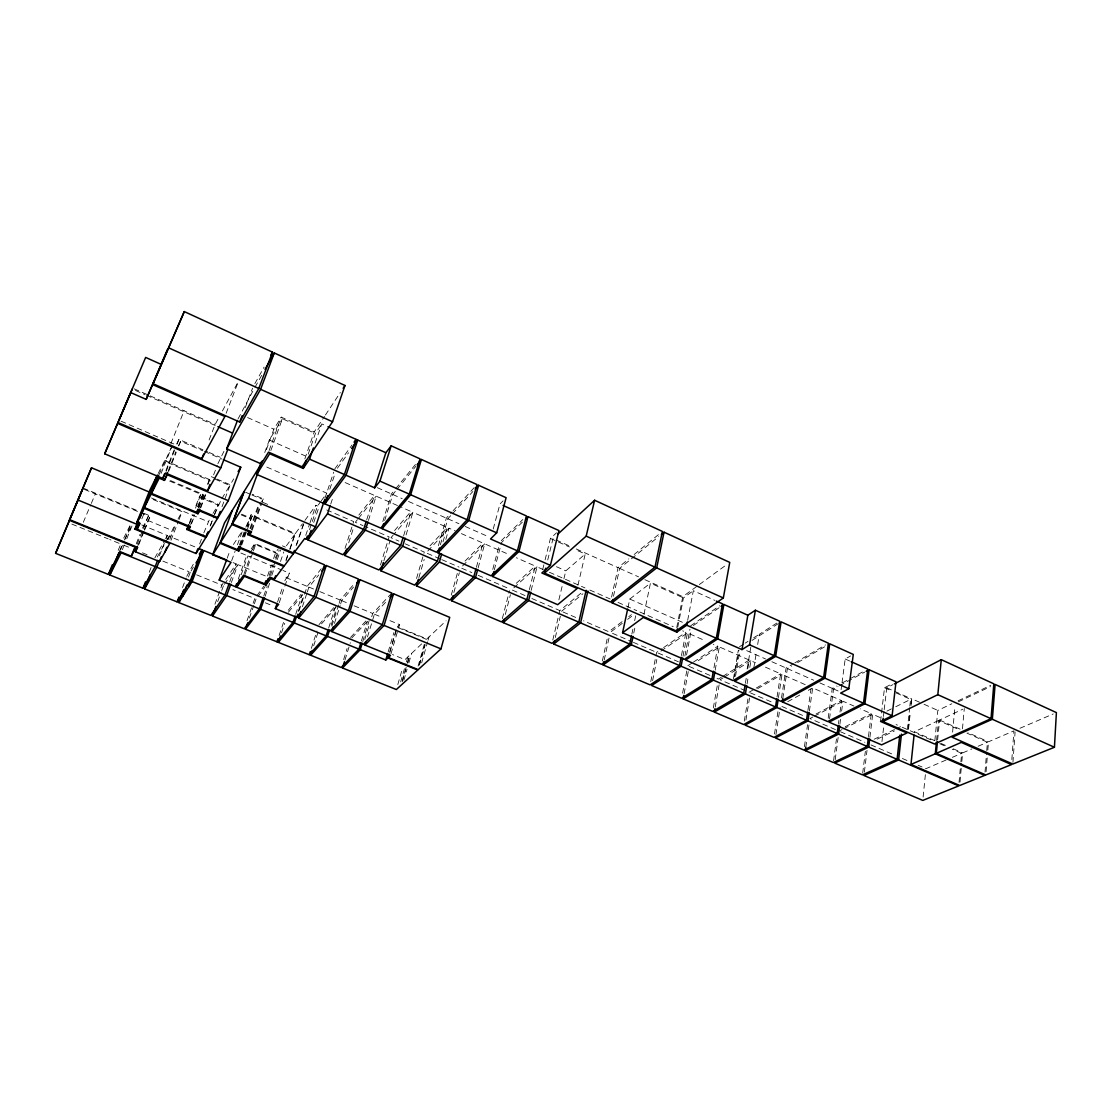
<?xml version="1.0" encoding="UTF-8"?>
<svg xmlns="http://www.w3.org/2000/svg" width="1112" height="1112" viewBox="0 0 1112 1112"><rect width="100%" height="100%" fill="white"/><g stroke="black" fill="none" stroke-linecap="round" stroke-linejoin="round"><path stroke-width="0.75" stroke-dasharray="5 3.75" d="M1011.851 759.538L1013.908 730.862L988.485 741.801L967.968 732.669M1012.935 762.373L1015.089 731.988M986.094 771.645L987.289 756.716M987.817 750.086L988.485 741.801M985.023 772.076L986.622 752.185M986.761 750.53L987.428 742.246L966.926 733.128M962.464 728.846L964.285 708.511M959.044 782.473L960.712 763.624M960.865 761.901L961.63 753.338L952.247 749.224M960.017 782.07L961.685 763.207M961.838 761.498L962.603 752.921L971.902 748.918M952.609 732.141L954.958 706.69M936.596 740.481L938.542 720.506L959.044 729.625M937.624 740.022L939.571 720.034L962.742 709.234M934.844 740.634L937.819 710.429L951.816 703.771M923.113 797.068L925.809 770.338M907.295 729.653L909.658 707.788M909.838 706.106L910.575 699.392L893.714 691.859M908.282 729.18L910.102 712.361M911.006 703.952L911.784 698.781L922.501 703.576M908.518 729.069L910.339 712.25M911.062 705.508L911.784 698.781M881.969 741.565L883.901 725.052M880.551 721.452L881.343 714.71M881.538 713.014L884.526 687.744L891.685 684.047M883.401 716.476L883.998 711.416M884.193 709.734L886.764 687.828L892.825 684.686M862.69 773.188L865.358 751.337M868.472 736.63L871.266 713.654L860.243 708.817M864.371 772.131L867.026 750.294M869.918 737.256L872.684 714.279L882.038 718.38M835.195 759.746L838.754 732.794M839.894 724.246L840.547 719.297M841.631 711.082L842.924 701.199L853.947 706.05M841.103 689.676L841.784 684.561M842.006 682.865L845.189 658.985L850.583 655.941M833.569 760.83L836.474 738.924M838.49 723.634L838.921 720.34M840.005 712.111L841.534 700.588L812.691 687.925L808.285 690.357M828.19 718.241L832.249 688.384L836.697 685.979M829.524 718.825L833.569 688.967L838.017 686.563M807.91 710.387L810.995 688.926M804.421 746.68L807.562 724.718M809.397 711.027L812.691 687.925M805.797 747.264L809.161 723.62M774.494 733.976L778.136 710.262M775.94 734.587L780.096 707.496M781.486 697.988L786.087 668.02L793.384 663.739M782.792 698.558L787.379 668.59L791.758 666.018M777.038 697.002L780.638 673.844L764.986 666.964M778.442 697.613L782.028 674.456L806.617 685.256M744.275 721.146L748.195 697.377M753.755 668.242L756.549 651.257M757.675 644.473L759.343 634.271L776.788 623.081M745.93 720.034L749.571 697.961M747.125 669.09L750.795 647.128M745.374 683.282L746.486 676.638M747.876 668.354L749.252 660.055L719.339 646.92L696.404 661.807M747.056 684.005L748.432 675.707M749.808 667.422L750.906 660.792L755.604 662.849M733.406 678.932L738.271 650.52M734.365 676.847L738.952 650.089M735.518 676.263L739.8 651.187M715.238 706.982L719.13 684.853M713.306 707.996L717.212 685.868M713.946 667.853L717.81 646.253L713.265 644.251M715.183 670.188L719.339 646.92M682.601 693.11L686.771 670.925M684.102 693.749L688.272 671.578M684.853 656.08L689.954 629.253M686.549 654.996L691.317 629.837M687.675 620.301L693.332 590.722L714.821 600.383M681.447 655.566L685.909 632.228L682.726 630.838M683.004 656.247L687.452 632.909L705.675 640.915M676.735 627.613L682.782 596.63L697.975 585.551M677.75 627.237L683.449 597.908L693.332 590.722M650.77 681.628L656.622 652.383L662.21 648.546M652.619 680.655L656.844 659.527M643.987 614.185L650.437 583.147L683.449 597.908M631.852 634.062L632.909 629.044M634.66 620.691L635.716 615.673M633.757 633.075L635.508 624.708M627.974 607.486L629.781 599.062L650.437 583.147M602.329 661.056L607.319 638.232M604.205 660.083L609.181 637.245M611.558 597.144L618.063 567.662L628.794 558.877M613.504 596.24L619.634 568.399L658.665 536.582M577.948 585.19L585.232 554.026L575.738 549.773M552.803 640.039L559.822 610.585L582.535 591.89M555.305 637.496L560.351 616.229M558.877 599.855L562.352 585.343M563.895 578.907L565.813 570.845L585.232 554.026M542.656 569.692L544.699 561.463M545.102 559.822L550.412 538.458L556.5 532.815M547.73 559.962L553.011 538.583M529.368 589.652L535.275 566.077L516.302 557.737M531.147 590.416L537.04 566.842L543.226 569.566M502.318 618.606L509.518 590.694M505.321 614.422L510.394 594.712M494.27 569.997L501.568 542.503L523.168 521.347M492.769 569.358L498.801 546.701M493.228 528.992L499.969 504.056L503.041 500.887M476.409 567.231L482.983 543.101L461.397 533.621M478.118 567.982L484.679 543.851L508.392 554.262M453.863 592.515L459.353 572.75M451.277 595.101L457.699 572.027M418.098 666.13L424.965 641.944M419.113 665.198L425.062 644.209M419.572 664.795L425.048 645.405M421.67 662.863L427.62 641.805M428.078 640.192L428.996 636.954M403.864 680.335L407.062 669.229M408.882 662.891L411.607 653.37M445.829 539.487L449.067 528.2L455.225 530.91M397.804 684.533L402.6 667.923M438.378 545.728L446.343 518.136L452.014 511.923M400.654 681.92L405.936 663.586M406.408 661.918L407.854 656.928M440.366 544.769L447.844 518.804L451.263 515.078M402.349 680.558L406.895 664.74M407.353 663.155L409.633 655.246M402.224 681.851L405.866 669.188M407.687 662.849L409.953 654.94M442.993 541.878L447.163 527.366L412.886 512.312L394.273 533.885M418.877 577.615L424.186 559.461M390.951 653.814L398.124 629.475M398.596 627.849L399.555 624.596L388.561 620.051M416.541 578.476L424.284 552.066L405.255 543.851M388.157 651.938L393.884 632.575M389.812 651.465L396.97 627.196L426.438 639.372M389.77 652.661L396.456 630.004M406.075 534.928L412.886 512.312M403.642 535.706L410.967 511.464L401.474 507.294M364.764 639.511L369.726 623.248M371.714 616.743L372.715 613.49L391.813 593.057M367.488 636.954L374.41 614.199L387.935 599.799M383.876 560.851L389.964 541.002M361.4 641.04L367.335 621.636M362.748 641.596L369.17 620.579M380.457 565.007L389.117 536.887L364.527 526.268M343.636 659.569L347.069 648.518M344.956 660.097L350.336 642.722M382.82 521.584L391.438 493.923L394.621 490.017M384.669 520.541L392.786 494.506L395.969 490.614M366.738 519.707L374.466 495.438L345.026 482.511M334.434 623.457L340.133 605.54M340.647 603.913L341.69 600.647L353.505 587.08M368.447 520.458L376.148 496.174L399.889 506.599M328.749 627.752L335.476 606.693M331.154 625.069L336.31 608.876M331.862 626.098L338.604 604.914M339.132 603.274L340.161 600.021L354.102 583.967M311.332 648.379L316.962 630.977M345.012 548.424L353.672 521.584L323.814 508.684M313.681 645.752L318.282 631.505M348.709 542.809L353.282 528.603M295.695 614.297L302.172 594.823M298.141 611.614L303.534 595.379M299.031 610.863L307.162 586.358L321.229 568.83M302.422 606.679L306.759 593.613M307.301 591.987L308.914 587.094L318.685 574.973M330.709 504.097L332.877 497.62M324.912 498.301L333.697 472.197M279.126 635.466L283.921 621.191M281.517 632.825L284.714 623.304M329.805 489.21L334.74 474.518M309.497 529.701L317.518 505.974L320.312 502.151M313.751 522.473L319.088 506.655M279.237 602.69L289.301 573.125L282.921 570.47M305.758 535.345L309.511 524.266M310.039 522.696L315.933 505.293L317.518 505.974M296.112 545.561L303.368 524.294M296.584 544.908L303.84 523.627M277.541 602.092L282.559 587.372M284.797 580.839L289.301 573.125M286.048 559.989L287.702 555.152M289.912 548.689L294.902 534.163L252.188 516.051L247.503 526.838M285.965 560.962L289.287 551.274M289.843 549.648L295.389 533.496L302.45 523.794M280.502 561.463L283.81 551.913M267.547 576.002L271.397 564.924M273.594 558.599L275.804 552.275L278.347 548.744M269.173 575.627L273.01 564.562M275.206 558.238L278.792 550.829M315.085 443.132L321.757 423.922L326.441 426.035M270.383 575.488L275.359 561.143M275.915 559.558L279.223 549.995M263.85 595.768L267.227 586.01M271.759 575.474L275.067 565.925M277.277 559.544L280.585 549.995M265.129 596.296L270.188 581.645M247.017 620.774L252.577 604.872M253.133 603.288L254.801 598.52L232.853 589.582M304.827 458.895L314.251 431.873L324.495 416.416M249.38 618.091L253.814 605.373M254.37 603.788L256.038 599.02L259.138 600.285M308.205 454.141L315.391 433.499L321.757 423.922M244.14 573.611L250.353 556.195M252.619 549.856L254.87 543.518L275.804 552.275M244.932 574.709L252.827 552.553M253.397 550.968L255.649 544.63L276.86 553.498M238.315 578.921L246.725 555.444L240.873 553.025M241.193 574.709L247.906 555.944L281.336 569.817M229.753 581.854L236.23 563.923L231.588 562.005M249.991 528.367L258.429 504.945M250.673 528.77L260.264 502.151M231.379 582.521L237.829 564.59L266.991 576.614M251.409 529.91L260.972 503.347M252.118 530.299L263.377 498.954L252.341 494.228M217.674 601.689L221.135 592.14M221.719 590.542L223.442 585.76M239.427 544.908L245.279 528.756M245.863 527.144L251.145 514.731L295.389 533.496M240.011 545.505L244.696 532.551M247.045 526.073L251.145 514.731M241.082 544.588L246.92 528.45M241.665 545.186L246.933 530.619M247.517 529.006L252.188 516.051M269.104 450.541L281.266 417.125L314.251 431.873M214.936 604.247L221.886 585.12L224.749 580.881M270.841 450.541L282.392 418.751L315.391 433.499M231.643 560.74L235.118 551.163M237.44 544.783L242.069 532.009M264.739 452.528L269.299 440.032L282.392 418.751M266.38 449.693L273.858 429.218L281.266 417.125M227.209 558.168L230.059 550.329M222.011 506.724L230.226 484.762L233.728 478.911M210.14 526.073L213.782 516.371M214.38 514.759L218.021 505.056L199.243 497.106L194.892 508.434M210.543 525.392L212.364 520.541M214.797 514.064L221.066 500.011M182.549 587.539L186.163 577.962M186.76 576.363L194.822 561.407M199.646 543.949L203.246 534.399M203.844 532.815L209.709 518.901M188.484 577.058L190.277 572.263M245.252 407.562L252.577 388.227M200.785 507.767L206.179 493.645M213.615 474.88L217.271 465.302M217.882 463.704L225.361 448.442M238.079 418.863L254.134 388.769M189.582 523.655L193.14 514.383M195.504 508.198L200.841 494.298L168.009 480.384M190.68 524.6L194.405 514.884M197.505 506.78L202.829 494.256L168.398 479.661M191.584 523.641L194.544 515.898M198.103 506.627L202.829 494.256M198.52 507.656L203.913 493.561M207.499 484.151L210.974 476.52L215.422 478.424M198.965 507.934L204.372 493.797M207.972 484.373L210.974 476.52M200.327 507.489L205.706 493.408M189.304 523.001L192.404 514.912M226.139 413.275L237.94 382.681M167.731 539.278L168.941 536.179L197.255 547.855M168.051 539.681L174.834 524.683M169.83 539.431L175.96 523.641M209.098 439.991L215.144 424.423L219.189 416.944M170.998 540.321L178.406 521.208M179.032 519.624L182.118 511.659L150.94 498.607M159.433 555.708L165.507 540.168M166.105 538.611L167.328 535.497L141.71 524.933M149.244 572.263L152.372 564.257M168.579 471.571L176.238 452.389M178.782 446.009L180.7 441.214L202.829 450.791M136.276 543.712L140.015 534.372M142.503 528.144L148.438 515.968L140.626 512.729M165.938 470.445L174.223 449.748M166.161 471.391L174.473 450.596M177.044 444.202L178.962 439.407L207.596 451.806M137.124 544.255L142.781 530.104M143.406 528.534L148.438 515.968M137.902 545.505L143.531 531.411M144.157 529.84L150.259 515.94L140.654 511.965M138.958 544.241L143.976 531.661M144.602 530.09L150.259 515.94M168.232 470.835L175.849 451.75M170.928 443.521L184.105 410.787M159.085 474.546L171.901 446.19M141.849 518.873L145.13 510.769M161.115 473.392L171.985 446.357M122.362 549.675L124.252 545.005M126.768 538.778L132.453 524.753M118.178 550.398L120.777 543.99L109.727 539.501M119.609 550.982L122.209 544.574L131.55 548.369M120.541 550.009L122.445 545.339M124.975 539.098L130.66 525.072M83.303 522.293L90.642 504.959M91.309 503.388L95.312 493.923M123.724 538.097L130.34 524.822M124.502 539.987L132.175 524.697M158.21 473.476L164.381 461.174L210.488 480.884M178.962 439.407L176.141 444.967L118.984 420.294M178.49 445.537L180.7 441.214M222.414 410.967L238.566 381.068M154.874 557.863L164.84 539.973M165.66 538.486L167.328 535.497M178.017 519.012L182.118 511.659M157.292 557.015L164.784 543.615M165.618 542.128L168.941 536.179M254.87 383.612L264.1 367.127M254.968 387.282L261.681 375.342M199.243 497.106L200.841 494.298M213.031 513.369L218.021 505.056M221.927 498.551L229.781 485.485L213.643 478.577M191.055 570.97L193.405 567.106M233.409 544.532L242.652 530.41M261.529 501.79L263.377 498.954M325.441 415.012L340.341 392.522M225.708 579.477L236.23 563.923M224.402 584.356L237.829 564.59M251.256 548.814L254.87 543.518M249.839 553.109L255.649 544.63M334.795 468.93L352.017 444.981M337.395 468.221L348.57 452.751M286.396 545.825L294.902 534.163M304.952 520.36L315.933 505.293M321.243 500.873L326.845 493.214L264.03 465.872M256.83 595.768L263.947 586.135M258.067 596.268L265.212 586.649M358.87 515.051L374.466 495.438M357.397 519.679L355.312 522.293L362.998 525.615M358.439 518.373L376.148 496.174M288.203 610.321L301.102 594.253M288.439 612.198L302.45 594.809M395.677 488.724L415.805 464.038M397.026 489.322L416.124 465.956M394.579 530.535L410.967 511.464M393.175 535.15L390.979 537.694L398.916 541.113M319.005 624.638L333.725 607.68M321.465 623.874L336.213 606.93M453.154 510.672L475.894 485.819M452.403 513.827L472.892 491.49M429.997 545.895L447.163 527.366M449.067 528.2L426.118 552.859L440.241 558.961M350.516 637.454L366.098 620.788M351.809 637.982L367.433 621.33M399.555 624.596L397.401 626.765L426.883 638.941L446.065 620.83M465.052 561.087L482.983 543.101M484.679 543.851L460.729 567.801L471.835 572.597M501.29 540.668L522.848 519.499M421.656 643.89L404.99 659.625L392.48 654.537M516.274 583.3L535.275 566.077M537.04 566.842L511.659 589.791L525.642 595.823M561.518 611.322L582.924 593.752M634.174 554.485L661.028 532.523M622.094 621.678L608.75 631.713L583.564 620.83M628.766 616.673L631.435 614.658M622.275 623.345L610.252 632.353L631.894 641.707M627.627 619.342L634.313 614.338M699.351 584.551L726.97 564.409M690.594 625.889L719.728 605.748M693.332 625.528L719.714 607.333M663.6 647.587L685.909 632.228M660.931 651.118L687.452 632.909M692.039 663.016L687.744 665.81L684.631 664.462M693.471 662.085L717.81 646.253M752.004 640.415L779.651 622.776M739.522 646.739L743.747 644.057M745.151 643.167L747.973 641.374M753.63 637.802L759.343 634.271M721.354 677.25L718.422 679.057L715.35 677.736M722.828 676.346L749.252 660.055M722.981 677.945L720.034 679.752L745.985 690.955M724.44 677.041L750.906 660.792M794.844 662.877L825.493 644.918M797.61 662.599L828.287 644.654M749.043 692.276L754.784 688.926M756.216 688.092L780.638 673.844M757.592 688.675L782.028 674.456M787.699 701.728L802.405 693.61M842.604 682.768L864.802 670.731M839.49 685.756L864.677 672.135M816.027 714.015L841.534 700.588M812.886 716.976L809.883 718.547L836.043 729.847M814.387 716.184L842.924 701.199M845.245 726.678L871.266 713.654M838.976 731.112L842.034 729.569M843.577 728.805L872.684 714.279M886.917 711.11L894.312 707.454M895.785 706.718L910.575 699.392M874.185 739.216L894.479 729.555M896.036 728.819L900.72 726.581L896.05 724.537M877.215 739.119L894.395 730.959M958.044 700.824L990.709 685.312M958.336 701.839L990.5 686.59M938.542 720.506L914.425 731.752L934.636 740.634M946.117 759.996L925.976 768.67L918.109 765.278M952.331 757.341L961.63 753.338M978.115 746.249L987.428 742.246M1019.968 728.263L1053.231 713.96M71.849 524.086L108.156 538.861M142.433 552.803L147.104 554.707M162.88 561.115L188.567 571.568M196.602 574.834L221.886 585.12M265.365 602.815L273.135 605.97M83.108 488.071L139.056 511.298M84.387 489.391L139.056 512.076M147.91 520.458L171.707 530.299M285.909 577.559L307.162 586.358M308.914 587.094L313.612 589.026M319.853 591.612L340.161 600.021M341.69 600.647L347.889 603.218M354.089 605.79L372.715 613.49M374.41 614.199L382.278 617.452M151.482 497.995L208.041 521.681M282.406 545.853L285.45 547.132M201.216 497.064L218.452 504.361M241.638 514.175L249.366 517.455M241.179 514.856L250.422 518.762M216.896 479.05L230.226 484.762M245.585 492.255L250.325 494.284M251.91 494.965L261.389 499.024M164.771 460.424L209.306 479.453M263.085 502.457L267.728 504.445M209.181 452.487L220.315 457.31M204.413 451.472L221.788 458.992M441.812 559.642L459.075 567.092M478.188 575.335L509.935 589.054M531.856 598.506L559.822 610.585M563.089 612.003L577.267 618.119M633.437 642.375L656.622 652.383M658.137 653.036L678.389 661.779M689.231 666.449L713.807 677.069M750.405 692.873L774.174 703.131M781.917 706.467L803.837 715.933M840.491 731.765L864.858 742.274M870.988 744.929L894.548 755.104M902.402 758.495L908.685 761.206M135.414 390.437L144.935 394.621M146.52 395.316L216.326 425.979M549.411 572.277L584.995 587.914M589.846 590.041L610.182 598.979M618.008 602.412L636.773 610.655M639.9 612.031L673.219 626.654M902.207 727.248L933.482 740.981M939.737 743.719L945.992 746.472M269.299 440.032L305.174 455.85M377.288 487.668L391.438 493.923M392.786 494.506L402.224 498.676M408.535 501.456L446.343 518.136M447.844 518.804L458.922 523.696M465.261 526.49L489.016 536.957M556.417 566.703L565.813 570.845M629.781 599.062L682.796 622.456M746.666 650.631L765.584 658.971M771.895 661.751L786.087 668.02M787.379 668.59L813.678 680.197M819.878 682.921L832.249 688.384M833.569 688.967L839.852 691.733M134.177 388.839L215.144 424.423M940.849 743.358L947.063 746.096M953.276 748.821L962.603 752.921M939.571 720.034L961.658 729.861M247.601 417.556L273.858 429.218M924.044 704.257L937.819 710.429M556.111 539.959L570.053 546.2M576.238 548.967L618.063 567.662M619.634 568.399L638.58 576.864M644.89 579.686L682.782 596.63M886.764 687.828L911.548 698.906M550.412 538.458L569.4 546.951M884.526 687.744L892.185 691.177M845.189 658.985L849.693 661.014"/><path stroke-width="1.5" d="M1054.426 747.264L1056.4 712.597L995.101 684.422L992.349 719.269L952.136 737.228L1012.81 764.055L1054.426 747.264L992.349 719.269M883.206 718.157L882.817 721.535L934.511 743.997L991.042 718.686L993.822 683.824L941.28 659.666L894.34 683.908M914.064 735.199L910.964 764.472L935.289 753.797L936.429 742.149M936.332 753.352L961.254 742.399L1011.489 764.597L985.83 774.953L936.332 753.352L937.458 741.69M882.817 721.535L937.819 694.68L941.28 659.666M898.607 759.982L958.739 785.892L922.779 800.418L863.968 775.495L898.607 759.982L901.457 734.128M897.092 759.329L868.722 747.097L834.751 763.11L862.481 774.869L897.092 759.329L899.761 735.199M892.116 715.78L864.9 703.785L829.066 722.133L881.594 744.873L906.933 733.003L880.551 721.452L892.116 715.78L895.994 681.809L869.111 669.744L866.151 671.342M805.797 747.264L805.31 750.642L833.347 762.512L867.277 746.486L868.277 738.271M868.722 747.097L869.709 738.896M782.792 698.558L782.278 701.88L827.731 721.563L863.524 703.187L867.763 669.132L851.208 661.682M864.9 703.785L869.111 669.744M863.524 703.187L840.644 693.096L848.803 688.745L853.279 654.426L829.747 643.806L824.951 678.181L782.278 701.88M805.31 750.642L838.587 734.115L839.671 725.886M837.183 733.503L807.979 720.923L775.411 737.965L803.934 750.058L837.183 733.503L838.267 725.274M823.603 677.583L828.412 643.209L781.111 621.844L775.662 656.358L734.657 681.267L780.971 701.311L823.603 677.583L775.662 656.358M806.492 720.284L776.913 707.538L745.096 725.121L773.966 737.353L806.492 720.284L807.673 712.027M807.979 720.923L809.161 712.667M714.947 708.692L714.335 712.097L743.719 724.537L775.509 706.926L776.788 698.656M776.913 707.538L778.192 699.267M774.23 655.719L779.693 621.205L755.382 610.238L747.848 615.228L741.996 649.603L717.713 638.886L685.59 660.028L733.114 680.6L774.23 655.719L749.585 644.807L741.996 649.603M749.585 644.807L755.382 610.238M683.783 695.459L683.143 698.878L712.709 711.402L743.719 693.221L745.109 684.936M714.335 712.097L745.401 693.944L746.777 685.659M627.627 609.167L622.581 632.756L684.227 659.444L716.295 638.26L722.494 603.83L716.35 601.078M717.713 638.886L723.884 604.455L747.848 615.228M682.685 657.915L681.1 666.241L651.646 685.534L681.642 698.239L711.861 679.501L713.348 671.189M683.143 698.878L713.404 680.169L714.891 671.856M612.795 599.521L612.073 602.801L676.11 630.879L723.328 597.964L729.736 562.394L664.045 532.189L661.362 534.385M622.581 632.756L643.32 617.452L676.791 632.13L686.729 625.222L687.355 621.942M603.844 661.709L603.135 664.976L650.117 684.881L679.529 665.56L681.128 657.234M676.791 632.13L677.43 628.864M545.7 568.19L544.491 573.125L610.474 602.065L654.982 567.148L662.377 531.425L594.614 500.261L558.057 533.941M612.073 602.801L656.678 567.912L664.045 532.189M554.527 640.776L553.748 644.043L601.606 664.323L629.74 644.098L631.505 635.744M603.135 664.976L631.296 644.779L633.062 636.411M504.042 619.342L503.208 622.623L552.025 643.32L578.81 622.15L586.149 590.263M553.748 644.043L580.575 622.915L587.9 591.028M544.491 573.125L586.191 536.123L594.614 500.261M493.839 571.624L492.546 576.475L557.724 604.678L577.184 588.47L541.85 572.972L550.398 565.355L558.947 530.563L527.964 516.649L525.559 518.998M452.945 595.81L451.569 600.744L501.47 621.886L526.824 599.757L528.937 591.334M503.208 622.623L528.617 600.522L530.73 592.098M492.546 576.475L518.957 551.496L527.964 516.649M439.435 548.007L438.031 552.872L491.045 575.821L517.414 550.829L526.449 515.968L503.083 505.46M517.414 550.829L490.531 538.972L496.689 532.829L506.113 497.703L478.591 485.277L475.171 489.002M418.404 579.269L416.472 585.871L449.887 600.035L473.768 576.892L475.964 568.844M451.569 600.744L475.491 577.628L477.673 569.58M440.977 648.88L449.721 617.368L393.537 593.78L384.085 625.43L365.014 645.085L390.479 655.441L388.338 657.526L418.195 669.632L440.977 648.88L384.057 625.417M438.031 552.872L468.75 520.444L478.591 485.277M383.654 523.794L382.139 528.687L436.502 552.205L467.151 519.749L477.02 484.568L421.42 459.478L417.181 464.663M416.472 585.871L439.365 562.06L441.672 553.998M383.362 562.505L380.832 570.776L414.595 585.079L437.433 561.226L439.754 553.164M385.781 660L387.907 657.943L417.751 670.049L396.358 689.523L342.51 667.992L360.274 649.672L385.781 660L387.685 653.55M387.907 657.943L388.852 654.704M388.338 657.526L389.283 654.287M380.832 570.776L402.655 546.228L405.088 538.152M333.405 626.723L331.849 631.602L363.276 644.39L382.306 624.694L391.813 593.057L359.954 579.672L356.73 583.383M346.666 549.12L344.637 555.444L378.928 569.969L400.709 545.394L403.142 537.318M409.272 494.117L420.03 458.839L391.174 445.815L385.864 452.737L374.661 487.848L346.054 475.241L324.885 503.903L380.777 528.089L409.272 494.117L379.957 481.135L374.661 487.848M382.139 528.687L410.675 494.743L421.42 459.478M365.014 645.085L366.001 641.832M312.152 650.506L310.623 655.246L341.189 667.464L358.926 649.13L360.9 642.653M360.274 649.672L362.248 643.209M342.51 667.992L344.47 661.682M300.81 611.586L298.641 618.105L330.306 630.977L348.431 610.724L358.384 579.018L326.275 565.535L321.938 570.929M331.849 631.602L350.002 611.378L359.954 579.672M311.082 530.368L307.885 539.862L342.982 554.735L363.652 529.423L366.223 521.333M379.957 481.135L391.174 445.815M344.637 555.444L365.361 530.16L367.933 522.07M280.46 635.995L278.32 642.347L309.289 654.718L326.163 635.855L328.235 629.378M310.623 655.246L327.54 636.411L329.597 629.934M309.289 654.718L310.304 651.549M276.985 603.733L275.317 608.625L296.862 617.382L314.043 596.546L324.482 564.785L294.36 552.136M298.641 618.105L315.877 597.297L326.275 565.535M247.712 622.859L245.488 629.225L276.985 641.805L292.984 622.414L295.153 615.923M278.32 642.347L294.36 622.97L296.515 616.479M296.862 617.382L297.946 614.13M261.306 461.911L256.747 474.407L323.272 503.208L344.4 474.504L356.076 439.351L327.998 426.73M346.054 475.241L357.703 440.088L385.864 452.737M307.885 539.862L327.47 513.827L330.167 505.724M250.853 531.48L249.727 534.608L293.79 553.095L304.688 538.514L306.286 539.181L315.544 526.838L324.69 499.622M276.985 641.805L278.056 638.635M324.885 503.903L327.623 495.743M306.286 539.181L307.357 536.026M219.995 543.254L238.746 551.038L240.498 548.424L283.824 566.453L274.455 578.991L269.827 577.086L264.795 583.911L243.57 575.196L235.522 586.747L219.203 580.089L231.06 562.324L212.698 554.763L219.995 543.254L232.366 510.255L244.014 491.587L231.908 524.489L220.426 542.587L237.676 549.759L239.414 547.132L284.311 565.813L293.318 553.734L294.43 550.468M237.468 420.433L226.667 448.845L261.209 463.871L268.534 452.139L302.047 466.832L332.558 421.754L344.998 385.489L274.275 352.963L265.045 369.379M274.455 578.991L275.567 575.808M264.795 583.911L265.893 580.756M275.317 608.625L278.667 604.33L236.717 587.233L244.376 576.294L265.879 585.12L268.075 578.796M256.747 474.407L269.688 453.724L303.215 468.43L309.539 459.131L313.417 447.927M215.936 606.471L212.475 616.02L244.237 628.725L259.332 608.792L263.28 597.394M245.488 629.225L260.625 609.307L264.559 597.922M303.215 468.43L305.981 460.479M235.522 586.747L236.647 583.619M236.717 587.233L239.511 579.408M183.675 589.819L178.865 602.593L210.891 615.395L225.055 594.892L229.169 583.48M293.318 553.734L247.74 534.622L248.866 531.494M212.475 616.02L226.681 595.559L230.796 584.147M237.676 549.759L238.844 546.52M238.746 551.038L240.498 546.2M232.352 523.794L248.588 498.232L260.889 464.51L244.459 490.865L232.352 523.794L251.562 531.856L249.727 534.608M261.209 463.871L262.362 460.729M219.203 580.089L226.639 559.739M212.698 554.763L224.541 522.807L231.935 510.936M190.055 526.212L188.818 529.451L206.29 536.721L217.465 518.428L220.245 511.437M228.294 500.678L167.3 474.768L164.423 480.384L159.197 478.174L151.51 493.38L196.713 512.354L198.367 509.505L217.896 517.705L228.294 500.678L240.762 467.207L223.373 459.687M178.865 602.593L182.702 596.338L186.927 585.093M226.667 448.845L260.611 389.311L274.275 352.963M139.653 522.862L137.082 529.256L196.046 553.498L205.887 537.388L207.708 532.551M206.29 536.721L208.125 531.87M150.203 574.501L144.588 588.887L177.128 601.898L190.319 580.825L201.967 549.801L198.826 548.494M182.702 596.338L188.845 586.747L200.41 555.889L203.732 550.523L225.388 559.461M188.845 586.747L192.112 581.548L203.732 550.523M177.128 601.898L178.935 597.116M196.046 553.498L197.853 548.73M184.286 311.582L153.122 383.751L239.761 422.06L258.804 388.491L272.496 352.143L184.286 311.582L146.172 399.375L130.674 392.578L117.969 422.504L201.842 458.686L224.888 416.5L152.733 384.613M220.774 467.846L117.608 423.38L104.695 453.807L162.755 478.41L165.521 472.989L207.527 490.851L220.774 467.846L227.863 449.192M239.761 422.06L242.194 415.61M207.527 490.851L209.959 484.457M196.713 512.354L197.922 509.226M188.818 529.451L190.402 526.727L144.338 507.558L151.135 494.117L197.936 513.758L199.729 509.06M205.887 537.388L186.816 529.479L188.679 524.614M144.588 588.887L156.834 567.259L159.266 561.046M137.276 547.062L135.4 551.76L159.53 561.574L161.365 556.876M164.923 552.052L166.758 547.312M201.842 458.686L203.663 454.002M118.956 552.581L109.866 575.015L142.989 588.248L155.194 566.592L157.612 560.378M142.989 588.248L145.491 581.854M138.819 519.624L150.259 492.449L91.518 467.791L55.6 553.331L108.42 574.431L119.915 551.566L131.285 556.181L134.399 548.383M162.755 478.41L164.673 473.629M164.423 480.384L167.592 472.433M159.53 561.574L169.761 543.504L134.955 529.201L138.639 521.278M139.931 518.081L157.07 475.755L149.814 490.225L136.859 522.32L139.973 523.599L137.082 529.256M144.338 507.558L157.445 475.019M151.135 494.117L158.71 475.297M134.955 529.201L136.887 524.419M108.42 574.431L112.326 564.827M91.518 467.791L69.569 519.624L137.693 547.396L135.4 551.76M82.816 488.752L55.6 553.331M146.159 399.389L167.62 349.099M118.984 420.294L132.245 389.047M104.695 453.807L145.644 357.425L160.879 364.263M109.866 575.015L121.097 552.789L155.194 566.592M136.859 522.32L143.976 508.267L188.401 526.754L186.816 529.479M131.285 556.181L135.873 547.396L69.305 520.277M270.814 355.145L272.496 352.143M197.936 513.758L199.59 510.908L217.465 518.428M238.121 471.599L240.762 467.207M199.284 554.151L201.967 549.801M195.962 562.978L200.41 555.889M343.135 388.296L344.998 385.489M247.74 534.622L249.547 531.897L231.908 524.489M354.047 442.173L356.076 439.351M351.614 448.525L357.703 440.088M265.879 585.12L270.661 578.657L314.043 596.546M390.187 597.394L393.565 593.794M721.104 606.374L723.884 604.455M156.834 567.259L190.319 580.825M192.112 581.548L225.055 594.892M226.681 595.559L259.332 608.792M260.625 609.307L292.984 622.414M294.36 622.97L326.163 635.855M327.54 636.411L358.926 649.13M315.877 597.297L348.431 610.724M350.002 611.378L382.306 624.694M77.743 499.913L137.346 524.489M248.588 498.232L315.544 526.838M910.964 764.472L959.712 785.503L984.759 775.384L935.289 753.797M327.47 513.827L363.652 529.423M365.361 530.16L400.709 545.394M402.655 546.228L437.433 561.226M439.365 562.06L473.768 576.892M475.491 577.628L526.824 599.757M528.617 600.522L578.81 622.15M580.575 622.915L629.74 644.098M631.296 644.779L679.529 665.56M681.1 666.241L711.861 679.501M713.404 680.169L743.719 693.221M745.401 693.944L775.509 706.926M838.587 734.115L867.277 746.486M217.91 426.674L232.186 432.943M686.729 625.222L716.295 638.26M309.539 459.131L344.4 474.504M518.957 551.496L550.398 565.355M410.675 494.743L467.151 519.749M468.75 520.444L496.689 532.829M824.951 678.181L848.803 688.745M169.038 348.014L258.804 388.491M260.611 389.311L332.558 421.754M586.191 536.123L654.982 567.148M656.678 567.912L723.328 597.964M937.819 694.68L991.042 718.686"/></g></svg>
